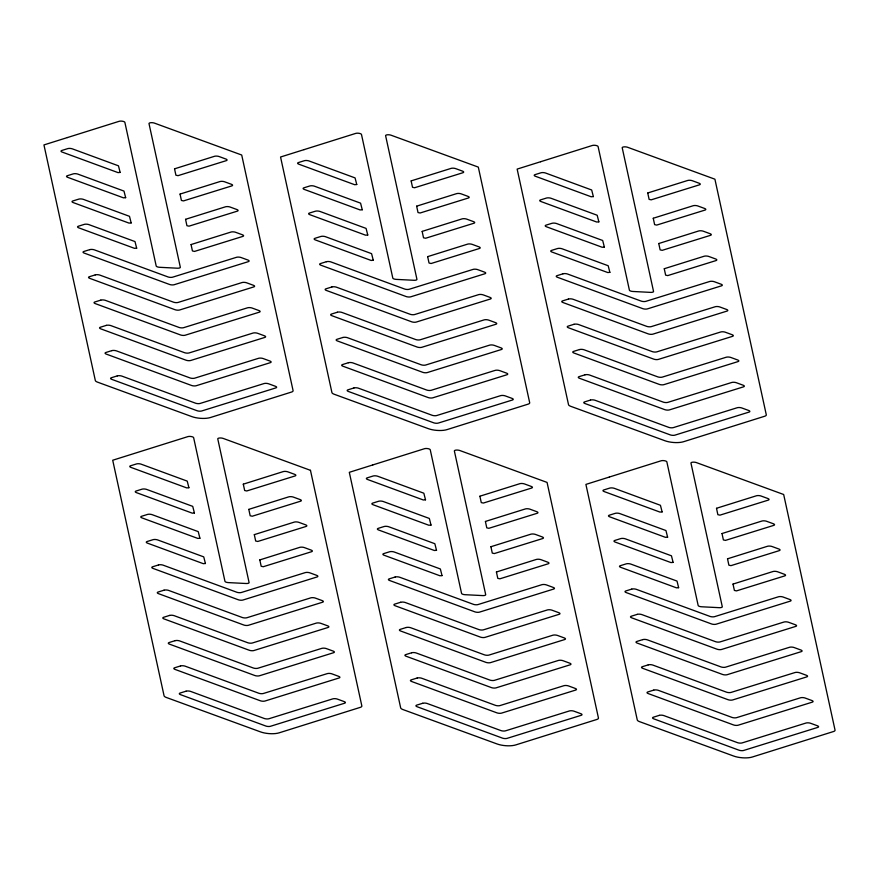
<?xml version="1.0" encoding="UTF-8"?>
<svg xmlns="http://www.w3.org/2000/svg" width="879" height="879" viewBox="0 0 879 879"><rect width="100%" height="100%" fill="white"/><g stroke="black" fill="none" stroke-linecap="round" stroke-linejoin="round"><path stroke-width="1.32" d="M310.474 470.331L223.222 438.434A3.318 1.11 4.9 0 0 219.574 438.006A3.318 1.11 4.9 0 0 217.772 438.94L249.087 582.546A3.318 1.11 4.9 0 1 246.032 583.502L228.496 582.612A3.318 1.11 4.9 0 1 224.958 581.316L193.644 437.709A3.318 1.11 4.9 0 0 191.38 436.566A3.318 1.11 4.9 0 0 187.842 436.632L112.71 460.233L164.065 695.783A6.636 2.208 4.9 0 0 166.351 697.476L260.503 731.888A13.262 4.428 4.9 0 0 279.148 732.833L360.247 707.375A6.636 2.208 4.9 0 0 361.829 705.881L310.463 470.331M120.148 172.416L118.039 172.614L62.134 152.067A3.318 1.11 4.9 0 1 61.805 150.474L67.738 148.628A3.318 1.11 4.9 0 1 72.397 148.87L118.467 165.823L120.148 172.416M125.664 197.676L123.467 197.841L67.65 177.316A3.318 1.11 4.9 0 1 67.309 175.723L73.243 173.877A3.318 1.11 4.9 0 1 77.901 174.13L123.972 191.073L125.664 197.676M131.169 222.925L128.982 223.09L73.155 202.566A3.318 1.11 4.9 0 1 72.825 200.972L78.747 199.137A3.318 1.11 4.9 0 1 83.417 199.379L129.488 216.322L131.169 222.925M136.674 248.175L134.487 248.339L78.66 227.815A3.318 1.11 4.9 0 1 78.33 226.233L84.252 224.387A3.318 1.11 4.9 0 1 88.922 224.628L134.992 241.571L136.674 248.208M188.908 487.724L186.722 487.9L130.894 467.375A3.318 1.11 4.9 0 1 130.564 465.782L136.498 463.936A3.318 1.11 4.9 0 1 141.156 464.178L187.227 481.121L188.908 487.724M194.413 512.973L192.303 513.171L136.399 492.625A3.318 1.11 4.9 0 1 136.069 491.031L142.002 489.185A3.318 1.11 4.9 0 1 146.661 489.427L192.732 506.37L194.413 512.973M199.918 538.234L197.808 538.42L141.904 517.874A3.318 1.11 4.9 0 1 141.574 516.281L147.507 514.435A3.318 1.11 4.9 0 1 152.166 514.676L198.236 531.63L199.918 538.256M205.433 563.483L203.313 563.681L147.419 543.123A3.318 1.11 4.9 0 1 147.079 541.53L153.012 539.684A3.318 1.11 4.9 0 1 157.671 539.937L203.741 556.879L205.422 563.516M356.753 184.502L354.644 184.7L298.739 164.153A3.318 1.11 4.9 0 1 298.41 162.56L304.343 160.714A3.318 1.11 4.9 0 1 309.001 160.956L355.072 177.91L356.753 184.502M362.258 209.762L360.071 209.927L304.244 189.403A3.318 1.11 4.9 0 1 303.914 187.809L309.847 185.963A3.318 1.11 4.9 0 1 314.506 186.216L360.577 203.159L362.258 209.762M367.763 235.012L365.576 235.176L309.749 214.652A3.318 1.11 4.9 0 1 309.419 213.059L315.352 211.224A3.318 1.11 4.9 0 1 320.011 211.465L366.082 228.408L367.763 235.012M373.278 260.261L371.158 260.459L315.264 239.901A3.318 1.11 4.9 0 1 314.935 238.319L320.857 236.473A3.318 1.11 4.9 0 1 325.527 236.715L371.586 253.657L373.267 260.294M425.513 499.81L423.326 499.986L367.499 479.462A3.318 1.11 4.9 0 1 367.169 477.868L373.092 476.022A3.318 1.11 4.9 0 1 377.761 476.264L423.832 493.207L425.513 499.81M431.018 525.06L428.831 525.235L373.004 504.711A3.318 1.11 4.9 0 1 372.674 503.118L378.607 501.272A3.318 1.11 4.9 0 1 383.266 501.513L429.337 518.456L431.018 525.093M436.522 550.32L434.336 550.485L378.508 529.96A3.318 1.11 4.9 0 1 378.179 528.367L384.112 526.521A3.318 1.11 4.9 0 1 388.771 526.763L434.841 543.716L436.522 550.342M442.027 575.569L440.346 568.966L394.275 552.023A3.318 1.11 4.9 0 0 389.617 551.77L383.683 553.616A3.318 1.11 4.9 0 0 384.013 555.209L439.841 575.734L441.994 575.657M593.358 196.588L591.171 196.764L535.344 176.239A3.318 1.11 4.9 0 1 535.014 174.646L540.937 172.8A3.318 1.11 4.9 0 1 545.606 173.042L591.677 189.996L593.358 196.588M598.863 221.849L596.676 222.013L540.849 201.489A3.318 1.11 4.9 0 1 540.519 199.896L546.452 198.05A3.318 1.11 4.9 0 1 551.111 198.302L597.182 215.245L598.863 221.849M604.367 247.098L602.181 247.263L546.353 226.738A3.318 1.11 4.9 0 1 546.024 225.145L551.957 223.31A3.318 1.11 4.9 0 1 556.616 223.552L602.686 240.494L604.367 247.098M609.872 272.347L607.763 272.545L551.858 251.998A3.318 1.11 4.9 0 1 551.529 250.405L557.462 248.559A3.318 1.11 4.9 0 1 562.12 248.801L608.191 265.744L609.872 272.347M662.118 511.897L659.92 512.072L604.104 491.548A3.318 1.11 4.9 0 1 603.774 489.955L609.696 488.109A3.318 1.11 4.9 0 1 614.355 488.35L660.426 505.293L662.118 511.897M667.622 537.146L665.436 537.322L609.608 516.797A3.318 1.11 4.9 0 1 609.279 515.204L615.201 513.358A3.318 1.11 4.9 0 1 619.871 513.6L665.941 530.542L667.611 537.179M673.127 562.406L670.941 562.571L615.113 542.046A3.318 1.11 4.9 0 1 614.784 540.453L620.706 538.607A3.318 1.11 4.9 0 1 625.376 538.849L671.446 555.803L673.127 562.439M678.632 587.655L677.017 581.085L630.88 564.109A3.318 1.11 4.9 0 0 626.222 563.857L620.288 565.702A3.318 1.11 4.9 0 0 620.618 567.296L676.445 587.82L678.599 587.743M174.536 168.856L175.91 175.207L178.008 175.657L226.288 160.648A3.318 1.11 4.9 0 0 225.958 159.066L219.124 156.55A3.318 1.11 4.9 0 0 214.465 156.308L174.558 168.823M180.052 194.105L181.415 200.456L183.513 200.906L231.792 185.908A3.318 1.11 4.9 0 0 231.463 184.315L224.628 181.799A3.318 1.11 4.9 0 0 219.97 181.557L180.063 194.072M185.557 219.354L186.93 225.705L189.018 226.156L237.297 211.158A3.318 1.11 4.9 0 0 236.967 209.565L230.133 207.048A3.318 1.11 4.9 0 0 225.474 206.807L185.59 219.289M191.062 244.604L192.435 250.954L194.523 251.416L242.802 236.407A3.318 1.11 4.9 0 0 242.472 234.814L235.638 232.298A3.318 1.11 4.9 0 0 230.979 232.056L191.095 244.538M243.296 484.164L244.67 490.515L246.757 490.965L295.047 475.957A3.318 1.11 4.9 0 0 294.718 474.363L287.883 471.858A3.318 1.11 4.9 0 0 283.214 471.605L243.296 484.164M248.801 509.413L250.174 515.764L252.273 516.215L300.552 501.206A3.318 1.11 4.9 0 0 300.222 499.613L293.388 497.107A3.318 1.11 4.9 0 0 288.719 496.866L248.834 509.348M254.306 534.663L255.679 541.014L257.778 541.464L306.057 526.455A3.318 1.11 4.9 0 0 305.727 524.873L298.893 522.357A3.318 1.11 4.9 0 0 294.234 522.115L254.328 534.63M259.821 559.912L261.184 566.263L263.282 566.713L311.562 551.715A3.318 1.11 4.9 0 0 311.232 550.122L304.398 547.606A3.318 1.11 4.9 0 0 299.739 547.364L259.821 559.912M411.141 180.942L412.515 187.293L414.602 187.743L462.892 172.734A3.318 1.11 4.9 0 0 462.563 171.152L455.729 168.636A3.318 1.11 4.9 0 0 451.059 168.394L411.174 180.876M416.646 206.191L418.019 212.542L420.118 212.993L468.397 197.995A3.318 1.11 4.9 0 0 468.067 196.402L461.233 193.885A3.318 1.11 4.9 0 0 456.575 193.644L416.657 206.158M422.151 231.441L423.524 237.791L425.623 238.242L473.902 223.244A3.318 1.11 4.9 0 0 473.572 221.651L466.738 219.135A3.318 1.11 4.9 0 0 462.079 218.893L422.195 231.375M427.666 256.69L429.04 263.041L431.128 263.502L479.407 248.493A3.318 1.11 4.9 0 0 479.077 246.9L472.243 244.384A3.318 1.11 4.9 0 0 467.584 244.142L427.699 256.624M479.901 496.25L481.274 502.601L483.362 503.052L531.641 488.043A3.318 1.11 4.9 0 0 531.312 486.45L524.477 483.944A3.318 1.11 4.9 0 0 519.819 483.692L479.934 496.185M485.406 521.5L486.779 527.85L488.867 528.301L537.146 513.292A3.318 1.11 4.9 0 0 536.816 511.699L529.993 509.194A3.318 1.11 4.9 0 0 525.323 508.952L485.439 521.434M490.911 546.749L492.284 553.1L494.372 553.55L542.662 538.552A3.318 1.11 4.9 0 0 542.332 536.959L535.498 534.443A3.318 1.11 4.9 0 0 530.828 534.201L490.921 546.716M496.415 571.998L497.789 578.349L499.887 578.8L548.166 563.802A3.318 1.11 4.9 0 0 547.837 562.208L541.003 559.692A3.318 1.11 4.9 0 0 536.333 559.451L496.415 571.998M647.746 193.028L649.12 199.379L651.207 199.83L699.486 184.821A3.318 1.11 4.9 0 0 699.157 183.239L692.322 180.722A3.318 1.11 4.9 0 0 687.664 180.481L647.779 192.962M653.251 218.278L654.624 224.628L656.712 225.079L705.002 210.081A3.318 1.11 4.9 0 0 704.672 208.488L697.838 205.972A3.318 1.11 4.9 0 0 693.168 205.73L653.262 218.245M658.756 243.527L660.129 249.878L662.228 250.328L710.507 235.33A3.318 1.11 4.9 0 0 710.177 233.737L703.343 231.221A3.318 1.11 4.9 0 0 698.673 230.979L658.756 243.527M664.26 268.787L665.634 275.138L667.732 275.588L716.011 260.58A3.318 1.11 4.9 0 0 715.682 258.986L708.848 256.481A3.318 1.11 4.9 0 0 704.189 256.228L664.293 268.71M716.506 508.337L717.868 514.687L719.967 515.138L768.246 500.129A3.318 1.11 4.9 0 0 767.916 498.536L761.082 496.031A3.318 1.11 4.9 0 0 756.423 495.778L716.539 508.271M722.011 533.586L723.384 539.937L725.472 540.387L773.751 525.378A3.318 1.11 4.9 0 0 773.421 523.785L766.587 521.28A3.318 1.11 4.9 0 0 761.928 521.038L722.044 533.52M727.515 558.835L728.889 565.186L730.976 565.636L779.255 550.639A3.318 1.11 4.9 0 0 778.926 549.045L772.092 546.529A3.318 1.11 4.9 0 0 767.433 546.288L727.526 558.802M733.02 584.085L734.394 590.435L736.481 590.886L784.771 575.888A3.318 1.11 4.9 0 0 784.431 574.295L777.607 571.779A3.318 1.11 4.9 0 0 772.938 571.537L733.02 584.085M67.43 137.553L43.95 144.925L95.317 380.475A6.636 2.208 4.9 0 0 97.591 382.167L191.743 416.58A13.262 4.428 4.9 0 0 210.389 417.536L291.487 392.067A6.636 2.208 4.9 0 0 293.07 390.573L241.714 155.023L154.473 123.126A3.318 1.11 4.9 0 0 150.825 122.708A3.318 1.11 4.9 0 0 149.012 123.642L180.327 267.238A3.318 1.11 4.9 0 1 177.283 268.194L159.747 267.304A3.318 1.11 4.9 0 1 156.198 266.007L124.884 122.412A3.318 1.11 4.9 0 0 122.631 121.258A3.318 1.11 4.9 0 0 119.094 121.324L67.43 137.553M304.035 149.639L280.555 157.011L331.921 392.561A6.636 2.208 4.9 0 0 334.196 394.253L428.348 428.666A13.262 4.428 4.9 0 0 446.993 429.622L528.092 404.153A6.636 2.208 4.9 0 0 529.674 402.659L478.308 167.109L391.067 135.212A3.318 1.11 4.9 0 0 387.43 134.795A3.318 1.11 4.9 0 0 385.617 135.729L416.932 279.324A3.318 1.11 4.9 0 1 413.877 280.28L396.341 279.39A3.318 1.11 4.9 0 1 392.803 278.094L361.489 134.498A3.318 1.11 4.9 0 0 359.225 133.344A3.318 1.11 4.9 0 0 355.687 133.41L304.035 149.639M540.629 161.725L517.149 169.098L568.515 404.648A6.636 2.208 4.9 0 0 570.801 406.34L664.953 440.753A13.262 4.428 4.9 0 0 683.598 441.708L764.697 416.239A6.636 2.208 4.9 0 0 766.279 414.745L714.913 179.195L627.672 147.298A3.318 1.11 4.9 0 0 624.024 146.881A3.318 1.11 4.9 0 0 622.222 147.815L653.536 291.41A3.318 1.11 4.9 0 1 650.482 292.377L632.946 291.476A3.318 1.11 4.9 0 1 629.408 290.18L598.094 146.584A3.318 1.11 4.9 0 0 595.83 145.431A3.318 1.11 4.9 0 0 592.292 145.496L540.629 161.725M372.784 464.936L349.304 472.32L400.67 707.87A6.636 2.208 4.9 0 0 402.956 709.562L497.107 743.975A13.262 4.428 4.9 0 0 515.753 744.92L596.852 719.461A6.636 2.208 4.9 0 0 598.434 717.967L547.068 482.417L459.827 450.52A3.318 1.11 4.9 0 0 456.179 450.092A3.318 1.11 4.9 0 0 454.377 451.026L485.691 594.633A3.318 1.11 4.9 0 1 482.637 595.588L465.101 594.698A3.318 1.11 4.9 0 1 461.563 593.402L430.249 449.795A3.318 1.11 4.9 0 0 427.985 448.653A3.318 1.11 4.9 0 0 424.447 448.719L372.784 464.936M609.389 477.022L585.908 484.406L637.275 719.956A6.636 2.208 4.9 0 0 639.549 721.648L733.712 756.061A13.262 4.428 4.9 0 0 752.347 757.006L833.446 731.548A6.636 2.208 4.9 0 0 835.028 730.053L783.672 494.503L696.432 462.607A3.318 1.11 4.9 0 0 692.784 462.178A3.318 1.11 4.9 0 0 690.971 463.123L722.285 606.719A3.318 1.11 4.9 0 1 719.242 607.675L701.706 606.785A3.318 1.11 4.9 0 1 698.168 605.488L666.853 461.882A3.318 1.11 4.9 0 0 664.59 460.739A3.318 1.11 4.9 0 0 661.052 460.805L609.389 477.022M89.768 249.636L83.835 251.482A3.318 1.11 4.9 0 0 84.164 253.075L169.559 284.466A3.318 1.11 4.9 0 0 174.218 284.708L248.317 261.656A3.318 1.11 4.9 0 0 247.977 260.063L241.154 257.558A3.318 1.11 4.9 0 0 236.484 257.305L172.658 277.171A3.318 1.11 4.9 0 1 167.988 276.929L94.427 249.878A3.318 1.11 4.9 0 0 89.768 249.636M95.273 274.885L89.339 276.731A3.318 1.11 4.9 0 0 89.669 278.324L175.064 309.716A3.318 1.11 4.9 0 0 179.723 309.957L253.822 286.906A3.318 1.11 4.9 0 0 253.493 285.323L246.658 282.807A3.318 1.11 4.9 0 0 241.989 282.566L178.162 302.42A3.318 1.11 4.9 0 1 173.504 302.178L99.931 275.127A3.318 1.11 4.9 0 0 95.273 274.885M100.777 300.135L94.844 301.98A3.318 1.11 4.9 0 0 95.174 303.574L180.569 334.965A3.318 1.11 4.9 0 0 185.227 335.207L259.327 312.166A3.318 1.11 4.9 0 0 258.997 310.573L252.163 308.057A3.318 1.11 4.9 0 0 247.504 307.815L183.667 327.669A3.318 1.11 4.9 0 1 179.008 327.427L105.436 300.376A3.318 1.11 4.9 0 0 100.777 300.135M106.282 325.384L100.349 327.23A3.318 1.11 4.9 0 0 100.678 328.823L186.073 360.214A3.318 1.11 4.9 0 0 190.743 360.467L264.832 337.415A3.318 1.11 4.9 0 0 264.502 335.822L257.668 333.306A3.318 1.11 4.9 0 0 253.009 333.064L189.172 352.918A3.318 1.11 4.9 0 1 184.513 352.677L110.941 325.637A3.318 1.11 4.9 0 0 106.282 325.384M326.362 261.722L320.439 263.568A3.318 1.11 4.9 0 0 320.769 265.161L406.164 296.553A3.318 1.11 4.9 0 0 410.823 296.794L484.911 273.743A3.318 1.11 4.9 0 0 484.582 272.149L477.747 269.644A3.318 1.11 4.9 0 0 473.089 269.392L409.251 289.257A3.318 1.11 4.9 0 1 404.593 289.015L331.031 261.964A3.318 1.11 4.9 0 0 326.362 261.722M111.787 350.644L105.865 352.49A3.318 1.11 4.9 0 0 106.194 354.072L191.578 385.474A3.318 1.11 4.9 0 0 196.248 385.716L270.336 362.664A3.318 1.11 4.9 0 0 270.007 361.071L263.173 358.555A3.318 1.11 4.9 0 0 258.514 358.313L194.677 378.179A3.318 1.11 4.9 0 1 190.018 377.926L116.457 350.886A3.318 1.11 4.9 0 0 111.787 350.644M331.866 286.972L325.944 288.817A3.318 1.11 4.9 0 0 326.274 290.411L411.669 321.802A3.318 1.11 4.9 0 0 416.327 322.044L490.416 298.992A3.318 1.11 4.9 0 0 490.086 297.41L483.252 294.894A3.318 1.11 4.9 0 0 478.594 294.652L414.767 314.506A3.318 1.11 4.9 0 1 410.097 314.264L336.536 287.213A3.318 1.11 4.9 0 0 331.866 286.972M117.292 375.893L111.369 377.739A3.318 1.11 4.9 0 0 111.699 379.332L197.094 410.724A3.318 1.11 4.9 0 0 201.752 410.965L275.841 387.914A3.318 1.11 4.9 0 0 275.512 386.32L268.677 383.815A3.318 1.11 4.9 0 0 264.019 383.563L200.181 403.428A3.318 1.11 4.9 0 1 195.523 403.186L121.961 376.135A3.318 1.11 4.9 0 0 117.292 375.893M337.382 312.221L331.449 314.067A3.318 1.11 4.9 0 0 331.779 315.66L417.173 347.051A3.318 1.11 4.9 0 0 421.832 347.293L495.932 324.252A3.318 1.11 4.9 0 0 495.602 322.659L488.768 320.143A3.318 1.11 4.9 0 0 484.098 319.901L420.272 339.755A3.318 1.11 4.9 0 1 415.602 339.514L342.041 312.474A3.318 1.11 4.9 0 0 337.382 312.221M342.887 337.481L336.954 339.316A3.318 1.11 4.9 0 0 337.283 340.909L422.678 372.3A3.318 1.11 4.9 0 0 427.337 372.553L501.437 349.501A3.318 1.11 4.9 0 0 501.107 347.908L494.273 345.392A3.318 1.11 4.9 0 0 489.603 345.15L425.777 365.005A3.318 1.11 4.9 0 1 421.118 364.763L347.546 337.723A3.318 1.11 4.9 0 0 342.887 337.481M562.967 273.808L557.033 275.654A3.318 1.11 4.9 0 0 557.363 277.248L642.758 308.639A3.318 1.11 4.9 0 0 647.427 308.881L721.516 285.829A3.318 1.11 4.9 0 0 721.187 284.236L714.352 281.73A3.318 1.11 4.9 0 0 709.694 281.489L645.856 301.343A3.318 1.11 4.9 0 1 641.198 301.101L567.625 274.05A3.318 1.11 4.9 0 0 562.967 273.808M348.392 362.73L342.458 364.576A3.318 1.11 4.9 0 0 342.788 366.158L428.183 397.561A3.318 1.11 4.9 0 0 432.842 397.802L506.941 374.751A3.318 1.11 4.9 0 0 506.612 373.157L499.777 370.641A3.318 1.11 4.9 0 0 495.119 370.4L431.281 390.265A3.318 1.11 4.9 0 1 426.623 390.012L353.05 362.972A3.318 1.11 4.9 0 0 348.392 362.73M568.471 299.058L562.549 300.904A3.318 1.11 4.9 0 0 562.879 302.497L648.262 333.888A3.318 1.11 4.9 0 0 652.932 334.13L727.021 311.078A3.318 1.11 4.9 0 0 726.691 309.496L719.857 306.98A3.318 1.11 4.9 0 0 715.198 306.738L651.361 326.592A3.318 1.11 4.9 0 1 646.702 326.351L573.141 299.299A3.318 1.11 4.9 0 0 568.471 299.058M353.896 387.98L347.963 389.826A3.318 1.11 4.9 0 0 348.293 391.419L433.688 422.81A3.318 1.11 4.9 0 0 438.357 423.052L512.446 400A3.318 1.11 4.9 0 0 512.116 398.407L505.282 395.902A3.318 1.11 4.9 0 0 500.623 395.649L436.786 415.514A3.318 1.11 4.9 0 1 432.127 415.273L358.555 388.221A3.318 1.11 4.9 0 0 353.896 387.98M573.976 324.307L568.054 326.153A3.318 1.11 4.9 0 0 568.383 327.746L653.778 359.137A3.318 1.11 4.9 0 0 658.437 359.39L732.526 336.338A3.318 1.11 4.9 0 0 732.196 334.745L725.362 332.229A3.318 1.11 4.9 0 0 720.703 331.987L656.866 351.842A3.318 1.11 4.9 0 1 652.207 351.6L578.646 324.56A3.318 1.11 4.9 0 0 573.976 324.307M579.492 349.567L573.558 351.402A3.318 1.11 4.9 0 0 573.888 352.995L659.283 384.398A3.318 1.11 4.9 0 0 663.942 384.639L738.03 361.588A3.318 1.11 4.9 0 0 737.701 359.994L730.867 357.478A3.318 1.11 4.9 0 0 726.208 357.237L662.381 377.091A3.318 1.11 4.9 0 1 657.712 376.849L584.15 349.809A3.318 1.11 4.9 0 0 579.492 349.567M584.996 374.817L579.063 376.662A3.318 1.11 4.9 0 0 579.393 378.245L664.788 409.647A3.318 1.11 4.9 0 0 669.446 409.889L743.546 386.837A3.318 1.11 4.9 0 0 743.216 385.244L736.382 382.728A3.318 1.11 4.9 0 0 731.713 382.486L667.886 402.351A3.318 1.11 4.9 0 1 663.216 402.099L589.655 375.058A3.318 1.11 4.9 0 0 584.996 374.817M590.501 400.066L584.568 401.912A3.318 1.11 4.9 0 0 584.898 403.505L670.292 434.896A3.318 1.11 4.9 0 0 674.951 435.138L749.051 412.086A3.318 1.11 4.9 0 0 748.721 410.493L741.887 407.988A3.318 1.11 4.9 0 0 737.217 407.735L673.391 427.601A3.318 1.11 4.9 0 1 668.732 427.359L595.16 400.308A3.318 1.11 4.9 0 0 590.501 400.066M158.517 564.944L152.594 566.79A3.318 1.11 4.9 0 0 152.924 568.372L238.308 599.775A3.318 1.11 4.9 0 0 242.978 600.016L317.066 576.965A3.318 1.11 4.9 0 0 316.737 575.371L309.902 572.855A3.318 1.11 4.9 0 0 305.244 572.614L241.406 592.479A3.318 1.11 4.9 0 1 236.748 592.226L163.186 565.186A3.318 1.11 4.9 0 0 158.517 564.944M164.021 590.194L158.099 592.039A3.318 1.11 4.9 0 0 158.429 593.633L243.824 625.024A3.318 1.11 4.9 0 0 248.482 625.266L322.571 602.214A3.318 1.11 4.9 0 0 322.241 600.621L315.407 598.116A3.318 1.11 4.9 0 0 310.748 597.863L246.922 617.728A3.318 1.11 4.9 0 1 242.252 617.487L168.691 590.435A3.318 1.11 4.9 0 0 164.021 590.194M169.537 615.443L163.604 617.289A3.318 1.11 4.9 0 0 163.933 618.882L249.328 650.273A3.318 1.11 4.9 0 0 253.987 650.515L328.076 627.463A3.318 1.11 4.9 0 0 327.746 625.87L320.923 623.365A3.318 1.11 4.9 0 0 316.253 623.123L252.427 642.978A3.318 1.11 4.9 0 1 247.757 642.736L174.196 615.685A3.318 1.11 4.9 0 0 169.537 615.443M175.042 640.692L169.109 642.538A3.318 1.11 4.9 0 0 169.438 644.131L254.833 675.522A3.318 1.11 4.9 0 0 259.492 675.764L333.591 652.712A3.318 1.11 4.9 0 0 333.262 651.13L326.428 648.614A3.318 1.11 4.9 0 0 321.758 648.372L257.932 668.227A3.318 1.11 4.9 0 1 253.262 667.985L179.701 640.934A3.318 1.11 4.9 0 0 175.042 640.692M395.121 577.031L389.188 578.876A3.318 1.11 4.9 0 0 389.518 580.459L474.913 611.861A3.318 1.11 4.9 0 0 479.582 612.103L553.671 589.051A3.318 1.11 4.9 0 0 553.341 587.458L546.507 584.942A3.318 1.11 4.9 0 0 541.849 584.7L478.011 604.565A3.318 1.11 4.9 0 1 473.352 604.312L399.78 577.272A3.318 1.11 4.9 0 0 395.121 577.031M180.547 665.941L174.613 667.787A3.318 1.11 4.9 0 0 174.943 669.38L260.338 700.772A3.318 1.11 4.9 0 0 264.997 701.024L339.096 677.973A3.318 1.11 4.9 0 0 338.767 676.38L331.932 673.863A3.318 1.11 4.9 0 0 327.263 673.622L263.436 693.476A3.318 1.11 4.9 0 1 258.778 693.234L185.205 666.194A3.318 1.11 4.9 0 0 180.547 665.941M400.626 602.28L394.704 604.126A3.318 1.11 4.9 0 0 395.034 605.719L480.417 637.11A3.318 1.11 4.9 0 0 485.087 637.352L559.176 614.3A3.318 1.11 4.9 0 0 558.846 612.707L552.012 610.202A3.318 1.11 4.9 0 0 547.353 609.949L483.516 629.814A3.318 1.11 4.9 0 1 478.857 629.573L405.285 602.522A3.318 1.11 4.9 0 0 400.626 602.28M186.051 691.202L180.118 693.037A3.318 1.11 4.9 0 0 180.448 694.63L265.843 726.032A3.318 1.11 4.9 0 0 270.512 726.274L344.601 703.222A3.318 1.11 4.9 0 0 344.271 701.629L337.437 699.113A3.318 1.11 4.9 0 0 332.778 698.871L268.941 718.736A3.318 1.11 4.9 0 1 264.282 718.484L190.71 691.443A3.318 1.11 4.9 0 0 186.051 691.202M406.131 627.529L400.209 629.375A3.318 1.11 4.9 0 0 400.538 630.968L485.922 662.359A3.318 1.11 4.9 0 0 490.592 662.601L564.681 639.549A3.318 1.11 4.9 0 0 564.351 637.956L557.517 635.451A3.318 1.11 4.9 0 0 552.858 635.209L489.021 655.064A3.318 1.11 4.9 0 1 484.362 654.822L410.801 627.771A3.318 1.11 4.9 0 0 406.131 627.529M411.636 652.778L405.713 654.624A3.318 1.11 4.9 0 0 406.043 656.217L491.438 687.609A3.318 1.11 4.9 0 0 496.097 687.85L570.185 664.799A3.318 1.11 4.9 0 0 569.856 663.216L563.021 660.7A3.318 1.11 4.9 0 0 558.363 660.459L494.536 680.313A3.318 1.11 4.9 0 1 489.867 680.071L416.305 653.02A3.318 1.11 4.9 0 0 411.636 652.778M631.726 589.117L625.793 590.963A3.318 1.11 4.9 0 0 626.123 592.545L711.518 623.947A3.318 1.11 4.9 0 0 716.176 624.189L790.276 601.137A3.318 1.11 4.9 0 0 789.946 599.544L783.112 597.028A3.318 1.11 4.9 0 0 778.442 596.786L714.616 616.651A3.318 1.11 4.9 0 1 709.957 616.399L636.385 589.359A3.318 1.11 4.9 0 0 631.726 589.117M417.151 678.028L411.218 679.874A3.318 1.11 4.9 0 0 411.548 681.467L496.943 712.858A3.318 1.11 4.9 0 0 501.601 713.111L575.701 690.059A3.318 1.11 4.9 0 0 575.36 688.466L568.537 685.95A3.318 1.11 4.9 0 0 563.868 685.708L500.041 705.562A3.318 1.11 4.9 0 1 495.371 705.321L421.81 678.28A3.318 1.11 4.9 0 0 417.151 678.028M637.231 614.366L631.298 616.212A3.318 1.11 4.9 0 0 631.627 617.805L717.022 649.196A3.318 1.11 4.9 0 0 721.681 649.438L795.781 626.386A3.318 1.11 4.9 0 0 795.451 624.793L788.617 622.288A3.318 1.11 4.9 0 0 783.958 622.035L720.121 641.901A3.318 1.11 4.9 0 1 715.462 641.659L641.89 614.608A3.318 1.11 4.9 0 0 637.231 614.366M422.656 703.288L416.723 705.123A3.318 1.11 4.9 0 0 417.053 706.716L502.447 738.118A3.318 1.11 4.9 0 0 507.106 738.36L581.206 715.308A3.318 1.11 4.9 0 0 580.876 713.715L574.042 711.199A3.318 1.11 4.9 0 0 569.372 710.957L505.546 730.823A3.318 1.11 4.9 0 1 500.887 730.57L427.315 703.53A3.318 1.11 4.9 0 0 422.656 703.288M642.736 639.615L636.803 641.461A3.318 1.11 4.9 0 0 637.132 643.054L722.527 674.446A3.318 1.11 4.9 0 0 727.197 674.687L801.285 651.636A3.318 1.11 4.9 0 0 800.956 650.042L794.122 647.537A3.318 1.11 4.9 0 0 789.463 647.296L725.625 667.15A3.318 1.11 4.9 0 1 720.967 666.908L647.394 639.857A3.318 1.11 4.9 0 0 642.736 639.615M648.241 664.865L642.318 666.711A3.318 1.11 4.9 0 0 642.648 668.304L728.032 699.695A3.318 1.11 4.9 0 0 732.701 699.937L806.79 676.885A3.318 1.11 4.9 0 0 806.461 675.303L799.626 672.787A3.318 1.11 4.9 0 0 794.968 672.545L731.13 692.399A3.318 1.11 4.9 0 1 726.472 692.158L652.91 665.106A3.318 1.11 4.9 0 0 648.241 664.865M653.745 690.114L647.823 691.96A3.318 1.11 4.9 0 0 648.153 693.553L733.547 724.944A3.318 1.11 4.9 0 0 738.206 725.197L812.295 702.145A3.318 1.11 4.9 0 0 811.965 700.552L805.131 698.036A3.318 1.11 4.9 0 0 800.472 697.794L736.635 717.649A3.318 1.11 4.9 0 1 731.976 717.407L658.415 690.367A3.318 1.11 4.9 0 0 653.745 690.114M659.25 715.374L653.328 717.22A3.318 1.11 4.9 0 0 653.657 718.802L739.052 750.205A3.318 1.11 4.9 0 0 743.711 750.446L817.8 727.394A3.318 1.11 4.9 0 0 817.47 725.801L810.636 723.285A3.318 1.11 4.9 0 0 805.977 723.043L742.151 742.909A3.318 1.11 4.9 0 1 737.481 742.656L663.92 715.616A3.318 1.11 4.9 0 0 659.25 715.374"/></g></svg>
